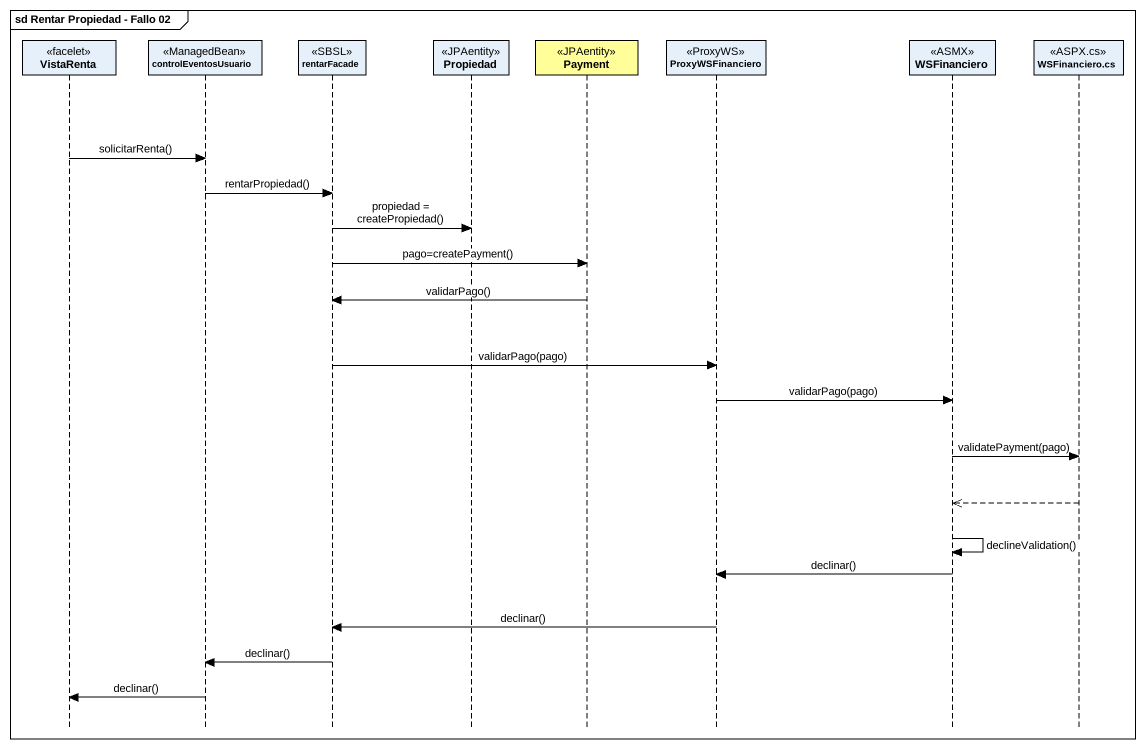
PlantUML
@startuml
mainframe sd Rentar Propiedad - Fallo 02
hide footbox
participant VistaRenta <<facelet>>
participant controlEventosUsuario <<ManagedBean>>
participant rentarFacade <<SBSL>>
participant Propiedad <<JPAentity>>
participant Payment <<JPAentity>> #FFFE99
participant ProxyWSFinanciero <<ProxyWS>>
participant WSFinanciero <<ASMX>>
participant "WSFinanciero.cs" as WSFinanciero_cs <<ASPX.cs>>

VistaRenta -> controlEventosUsuario : solicitarRenta()
controlEventosUsuario -> rentarFacade : rentarPropiedad()
rentarFacade -> Propiedad : propiedad = createPropiedad()
rentarFacade -> Payment : pago=createPayment()
Payment -> rentarFacade : validarPago()
rentarFacade -> ProxyWSFinanciero : validarPago(pago)
ProxyWSFinanciero -> WSFinanciero : validarPago(pago)
WSFinanciero -> WSFinanciero_cs : validatePayment(pago)
WSFinanciero_cs -->> WSFinanciero
WSFinanciero -> WSFinanciero : declineValidation()
WSFinanciero -> ProxyWSFinanciero : declinar()
ProxyWSFinanciero -> rentarFacade : declinar()
rentarFacade -> controlEventosUsuario : declinar()
controlEventosUsuario -> VistaRenta : declinar()
@enduml
